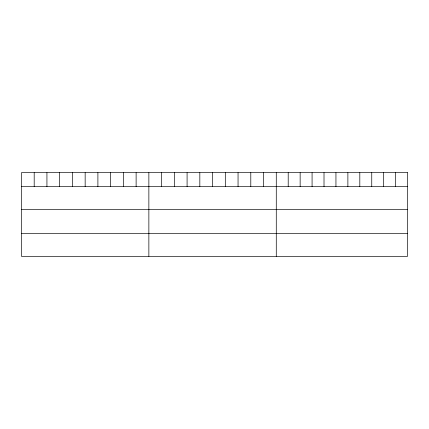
<?xml version="1.0" encoding="UTF-8"?>
<svg xmlns="http://www.w3.org/2000/svg" width="429" height="429" viewBox="0 0 429 429"><rect width="100%" height="100%" fill="white"/><g stroke="black" fill="none" stroke-linecap="round" stroke-linejoin="round"><path stroke-width="0.64" d="M21.45 186.615L407.55 186.615M21.45 209.625L407.55 209.625M21.45 233.328L407.55 233.328M395.618 172.667L395.618 186.615M383.682 172.667L383.682 186.615M371.75 172.667L371.75 186.615M359.813 172.667L359.813 186.615M347.881 172.667L347.881 186.615M335.945 172.667L335.945 186.615M324.013 172.667L324.013 186.615M312.076 172.667L312.076 186.615M300.144 172.667L300.144 186.615M288.208 172.667L288.208 186.615M276.276 172.667L276.276 256.333M263.535 172.667L263.535 186.615M250.793 172.667L250.793 186.615M238.052 172.667L238.052 186.615M225.311 172.667L225.311 186.615M212.569 172.667L212.569 186.615M199.828 172.667L199.828 186.615M187.087 172.667L187.087 186.615M174.346 172.667L174.346 186.615M161.604 172.667L161.604 186.615M148.863 172.667L148.863 256.333M136.122 172.667L136.122 186.615M123.38 172.667L123.38 186.615M110.639 172.667L110.639 186.615M97.898 172.667L97.898 186.615M85.157 172.667L85.157 186.615M72.415 172.667L72.415 186.615M59.674 172.667L59.674 186.615M46.933 172.667L46.933 186.615M34.191 172.667L34.191 186.615M407.55 172.667L21.45 172.667L21.45 256.333L407.55 256.333L407.55 172.667"/></g></svg>
